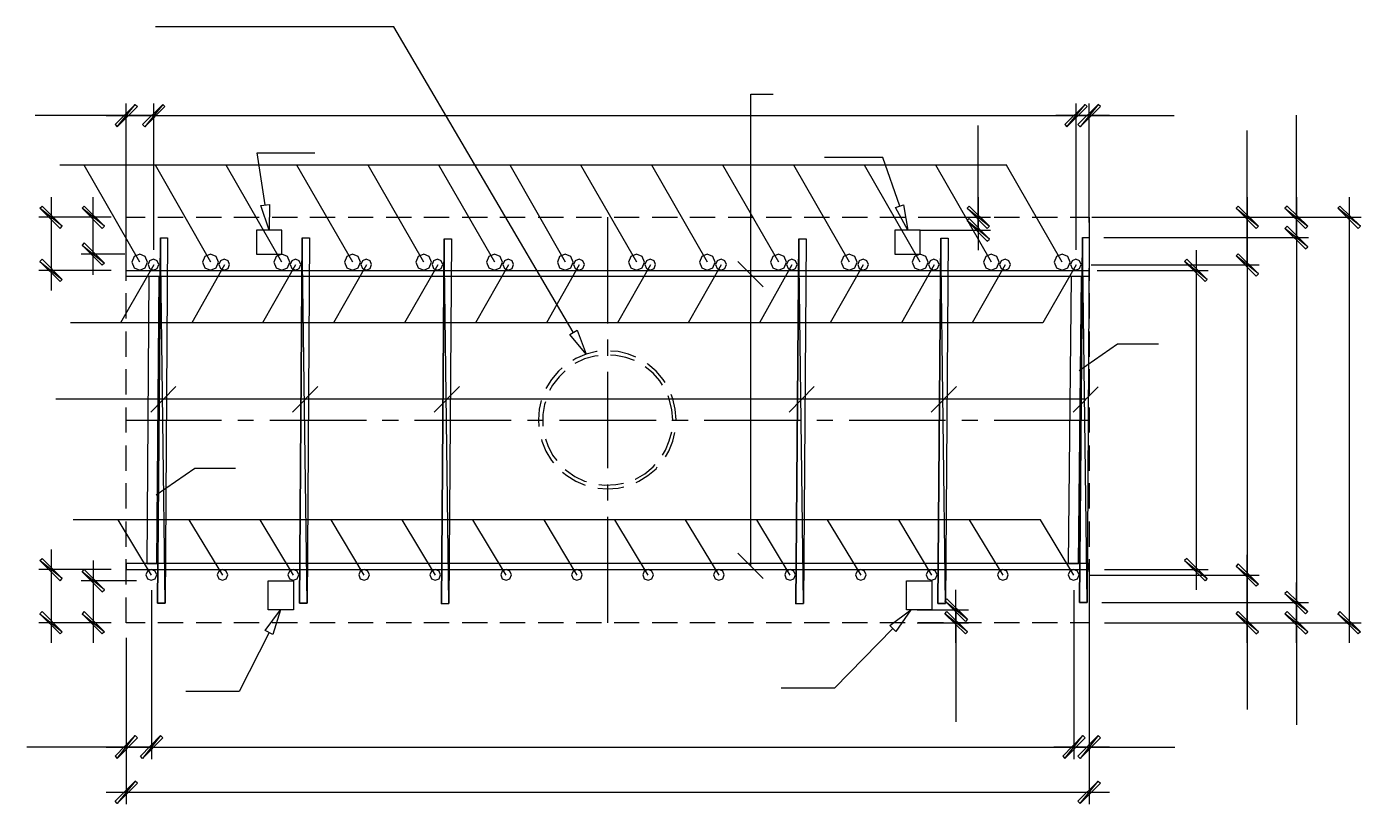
# Model space of a CAD drawing. Extents: x -1 to 315, y 0 to 224.
# Drawn here: x 184.11 to 218.96, y 163.53 to 183.83 of the extents above; entities that cross this region are included whole.
import ezdxf

# ---------------------------------------------------------------- set-up
doc = ezdxf.new("R2010")
doc.units = 0
doc.header["$MEASUREMENT"] = 0
doc.layers.add('UNDERLAY', color=8, linetype='Continuous')

msp = doc.modelspace()

# ---------------------------------------------------------------- linework, layer by layer
at = {"layer": 'UNDERLAY'}
for p, q in [((193.697, 183.826), (187.47, 183.826)), ((198.379, 175.851), (193.697, 183.826)), ((203.016, 169.747), (203.016, 182.068)), ((203.016, 177.374), (203.016, 182.068)), ((203.016, 182.068), (203.599, 182.068)), ((186.943, 181.798), (186.417, 181.272)), ((186.473, 181.216), (186.943, 181.798)), ((186.473, 181.216), (186.943, 181.798)), ((186.999, 181.743), (186.473, 181.216)), ((186.708, 177.856), (186.708, 181.821)), ((186.943, 181.798), (186.999, 181.743)), ((187.134, 181.272), (187.66, 181.798)), ((187.134, 181.272), (187.66, 181.798)), ((187.66, 181.798), (187.19, 181.216)), ((187.66, 181.798), (187.19, 181.216)), ((187.66, 181.798), (187.19, 181.216)), ((187.66, 181.798), (187.19, 181.216)), ((187.19, 181.216), (187.716, 181.743)), ((187.19, 181.216), (187.716, 181.743)), ((187.425, 178.001), (187.425, 181.821)), ((187.425, 178.001), (187.425, 181.821)), ((187.716, 181.743), (187.66, 181.798)), ((187.716, 181.743), (187.66, 181.798)), ((211.742, 181.798), (211.215, 181.272)), ((211.742, 181.798), (211.215, 181.272)), ((211.271, 181.216), (211.742, 181.798)), ((211.271, 181.216), (211.742, 181.798)), ((211.271, 181.216), (211.742, 181.798)), ((211.271, 181.216), (211.742, 181.798)), ((211.798, 181.743), (211.271, 181.216)), ((211.798, 181.743), (211.271, 181.216)), ((211.507, 178.001), (211.507, 181.821)), ((211.507, 178.001), (211.507, 181.821)), ((211.551, 181.272), (212.089, 181.798)), ((212.089, 181.798), (211.618, 181.216)), ((212.089, 181.798), (211.618, 181.216)), ((211.618, 181.216), (212.145, 181.743)), ((211.742, 181.798), (211.798, 181.743)), ((211.742, 181.798), (211.798, 181.743)), ((211.854, 178.718), (211.854, 181.821)), ((212.145, 181.743), (212.089, 181.798)), ((186.708, 181.507), (184.333, 181.507)), ((186.182, 181.507), (186.708, 181.507)), ((186.417, 181.272), (186.473, 181.216)), ((187.425, 181.507), (186.708, 181.507)), ((186.708, 181.507), (187.425, 181.507)), ((186.898, 181.507), (212.033, 181.507)), ((187.19, 181.216), (187.134, 181.272)), ((187.19, 181.216), (187.134, 181.272)), ((187.425, 181.507), (187.952, 181.507)), ((208.953, 178.853), (208.953, 181.249)), ((211.507, 181.507), (210.98, 181.507)), ((211.215, 181.272), (211.271, 181.216)), ((211.215, 181.272), (211.271, 181.216)), ((211.507, 181.507), (211.854, 181.507)), ((211.854, 181.507), (211.507, 181.507)), ((211.618, 181.216), (211.551, 181.272)), ((212.38, 181.507), (211.854, 181.507)), ((211.854, 181.507), (214.072, 181.507)), ((217.263, 178.853), (217.263, 181.518)), ((215.975, 178.853), (215.975, 181.115)), ((190.337, 179.178), (190.125, 180.533)), ((190.125, 180.533), (191.637, 180.533)), ((209.703, 180.208), (184.972, 180.208)), ((187.067, 177.677), (185.611, 180.208)), ((188.915, 177.677), (187.47, 180.208)), ((190.774, 177.677), (189.318, 180.208)), ((192.622, 177.677), (191.166, 180.208)), ((194.481, 177.677), (193.026, 180.208)), ((196.329, 177.677), (194.873, 180.208)), ((198.178, 177.677), (196.733, 180.208)), ((200.037, 177.677), (198.581, 180.208)), ((201.885, 177.677), (200.429, 180.208)), ((203.744, 177.677), (202.288, 180.208)), ((205.593, 177.677), (204.136, 180.208)), ((206.466, 180.409), (204.943, 180.409)), ((207.441, 177.677), (205.984, 180.208)), ((206.903, 179.144), (206.466, 180.409)), ((209.3, 177.677), (207.844, 180.208)), ((211.148, 177.677), (209.692, 180.208)), ((184.457, 179.088), (184.513, 179.144)), ((184.513, 179.144), (185.039, 178.617)), ((184.748, 179.379), (184.748, 176.937)), ((185.554, 179.088), (185.611, 179.144)), ((185.611, 179.144), (186.137, 178.617)), ((185.845, 177.352), (185.845, 179.379)), ((190.225, 179.155), (190.449, 179.189)), ((190.438, 178.516), (190.225, 179.155)), ((190.449, 179.189), (190.438, 178.516)), ((206.791, 179.111), (207.004, 179.178)), ((207.116, 178.516), (206.791, 179.111)), ((207.004, 179.178), (207.116, 178.516)), ((208.718, 179.144), (208.661, 179.088)), ((209.244, 178.617), (208.718, 179.144)), ((208.953, 179.379), (208.953, 178.853)), ((215.74, 179.144), (215.684, 179.088)), ((216.267, 178.617), (215.74, 179.144)), ((215.975, 179.379), (215.975, 178.853)), ((217.017, 179.144), (216.962, 179.088)), ((217.555, 178.617), (217.017, 179.144)), ((217.263, 179.379), (217.263, 178.853)), ((218.339, 179.088), (218.395, 179.144)), ((218.395, 179.144), (218.932, 178.617)), ((218.641, 179.379), (218.641, 167.742)), ((186.316, 178.853), (184.423, 178.853)), ((185.039, 178.617), (184.457, 179.088)), ((184.457, 179.088), (184.983, 178.561)), ((185.039, 178.617), (184.457, 179.088)), ((186.316, 178.853), (185.532, 178.853)), ((186.137, 178.617), (185.554, 179.088)), ((185.554, 179.088), (186.081, 178.561)), ((186.137, 178.617), (185.554, 179.088)), ((186.708, 178.853), (187.201, 178.853)), ((186.708, 178.192), (186.708, 178.853)), ((187.537, 178.853), (188.198, 178.853)), ((188.534, 178.853), (189.195, 178.853)), ((189.52, 178.853), (190.18, 178.853)), ((190.517, 178.853), (191.177, 178.853)), ((191.502, 178.853), (192.163, 178.853)), ((192.499, 178.853), (193.16, 178.853)), ((193.496, 178.853), (194.157, 178.853)), ((194.481, 178.853), (195.142, 178.853)), ((195.478, 178.853), (196.139, 178.853)), ((196.464, 178.853), (197.125, 178.853)), ((197.461, 178.853), (198.122, 178.853)), ((198.458, 178.853), (199.119, 178.853)), ((199.275, 178.853), (199.275, 176.075)), ((199.444, 178.853), (200.104, 178.853)), ((200.44, 178.853), (201.101, 178.853)), ((201.426, 178.853), (202.087, 178.853)), ((202.423, 178.853), (203.084, 178.853)), ((203.419, 178.853), (204.081, 178.853)), ((204.405, 178.853), (205.066, 178.853)), ((205.402, 178.853), (206.063, 178.853)), ((206.388, 178.853), (207.048, 178.853)), ((207.385, 178.853), (208.046, 178.853)), ((207.452, 178.853), (209.278, 178.853)), ((208.382, 178.853), (209.042, 178.853)), ((208.661, 179.088), (209.244, 178.617)), ((208.661, 179.088), (209.244, 178.617)), ((209.188, 178.561), (208.661, 179.088)), ((208.661, 178.763), (208.718, 178.819)), ((209.244, 178.282), (208.661, 178.763)), ((208.661, 178.763), (209.188, 178.225)), ((209.244, 178.282), (208.661, 178.763)), ((208.718, 178.819), (209.244, 178.282)), ((208.953, 178.516), (208.953, 178.853)), ((208.953, 178.853), (208.953, 178.516)), ((209.367, 178.853), (210.028, 178.853)), ((210.364, 178.853), (211.025, 178.853)), ((211.35, 178.853), (211.854, 178.853)), ((211.854, 178.853), (211.854, 178.192)), ((211.921, 178.853), (216.289, 178.853)), ((212.246, 178.853), (218.955, 178.853)), ((212.246, 178.853), (217.577, 178.853)), ((215.684, 179.088), (216.267, 178.617)), ((215.684, 179.088), (216.267, 178.617)), ((216.211, 178.561), (215.684, 179.088)), ((215.975, 177.609), (215.975, 178.853)), ((215.975, 178.853), (215.975, 177.609)), ((216.962, 179.088), (217.555, 178.617)), ((216.962, 179.088), (217.555, 178.617)), ((217.499, 178.561), (216.962, 179.088)), ((217.263, 178.853), (217.263, 168.268)), ((217.263, 178.326), (217.263, 178.853)), ((217.263, 178.853), (217.263, 178.326)), ((218.932, 178.617), (218.339, 179.088)), ((218.339, 179.088), (218.877, 178.561)), ((218.932, 178.617), (218.339, 179.088)), ((184.983, 178.561), (185.039, 178.617)), ((186.081, 178.561), (186.137, 178.617)), ((190.774, 178.516), (190.113, 178.516)), ((190.113, 178.516), (190.113, 177.889)), ((190.774, 177.889), (190.774, 178.516)), ((207.441, 178.516), (206.78, 178.516)), ((206.78, 178.516), (206.78, 177.889)), ((207.441, 178.516), (209.278, 178.516)), ((207.441, 177.889), (207.441, 178.516)), ((208.953, 178.516), (208.953, 177.99)), ((209.244, 178.617), (209.188, 178.561)), ((216.267, 178.617), (216.211, 178.561)), ((216.962, 178.561), (217.017, 178.617)), ((216.962, 178.561), (217.017, 178.617)), ((217.555, 178.08), (216.962, 178.561)), ((216.962, 178.561), (217.499, 178.024)), ((217.555, 178.08), (216.962, 178.561)), ((217.555, 178.08), (216.962, 178.561)), ((216.962, 178.561), (217.499, 178.024)), ((217.555, 178.08), (216.962, 178.561)), ((217.017, 178.617), (217.555, 178.08)), ((217.017, 178.617), (217.555, 178.08)), ((217.555, 178.617), (217.499, 178.561)), ((218.877, 178.561), (218.932, 178.617)), ((185.611, 178.181), (185.554, 178.125)), ((185.554, 178.125), (186.137, 177.654)), ((185.554, 178.125), (186.137, 177.654)), ((186.081, 177.598), (185.554, 178.125)), ((186.137, 177.654), (185.611, 178.181)), ((187.604, 178.315), (187.526, 168.783)), ((187.526, 168.783), (187.604, 178.315)), ((187.604, 178.315), (187.783, 178.315)), ((187.727, 168.783), (187.604, 178.315)), ((187.727, 168.783), (187.604, 178.315)), ((187.604, 178.315), (187.783, 178.315)), ((187.604, 178.315), (187.783, 178.315)), ((187.783, 178.315), (187.727, 168.783)), ((187.783, 178.315), (187.727, 168.783)), ((191.3, 178.315), (191.233, 168.783)), ((191.233, 168.783), (191.3, 178.315)), ((191.3, 178.315), (191.491, 178.315)), ((191.435, 168.783), (191.3, 178.315)), ((191.435, 168.783), (191.3, 178.315)), ((191.3, 178.315), (191.491, 178.315)), ((191.3, 178.315), (191.491, 178.315)), ((191.491, 178.315), (191.435, 168.783)), ((191.491, 178.315), (191.435, 168.783)), ((195.008, 178.293), (194.941, 168.761)), ((194.941, 168.761), (195.008, 178.293)), ((195.008, 178.293), (195.198, 178.293)), ((195.131, 168.772), (195.008, 178.293)), ((195.131, 168.772), (195.008, 178.293)), ((195.008, 178.293), (195.198, 178.293)), ((195.008, 178.293), (195.198, 178.293)), ((195.198, 178.293), (195.131, 168.772)), ((195.198, 178.293), (195.131, 168.772)), ((204.271, 178.293), (204.192, 168.761)), ((204.192, 168.761), (204.271, 178.293)), ((204.271, 178.293), (204.461, 178.293)), ((204.394, 168.772), (204.271, 178.293)), ((204.394, 168.772), (204.271, 178.293)), ((204.271, 178.293), (204.461, 178.293)), ((204.271, 178.293), (204.461, 178.293)), ((204.461, 178.293), (204.394, 168.772)), ((204.461, 178.293), (204.394, 168.772)), ((207.978, 178.304), (207.9, 168.772)), ((207.9, 168.772), (207.978, 178.304)), ((207.978, 178.304), (208.169, 178.304)), ((208.101, 168.772), (207.978, 178.304)), ((208.101, 168.772), (207.978, 178.304)), ((207.978, 178.304), (208.169, 178.304)), ((207.978, 178.304), (208.169, 178.304)), ((208.169, 178.304), (208.101, 168.772)), ((208.169, 178.304), (208.101, 168.772)), ((209.188, 178.225), (209.244, 178.282)), ((211.674, 178.326), (211.596, 168.794)), ((211.596, 168.794), (211.674, 178.326)), ((211.674, 178.326), (211.854, 178.326)), ((211.798, 168.794), (211.674, 178.326)), ((211.798, 168.794), (211.674, 178.326)), ((211.674, 178.326), (211.854, 178.326)), ((211.674, 178.326), (211.854, 178.326)), ((211.854, 178.326), (211.798, 168.794)), ((211.854, 178.326), (211.798, 168.794)), ((212.235, 178.326), (217.577, 178.326)), ((212.235, 178.326), (217.577, 178.326)), ((215.975, 178.136), (215.975, 168.985)), ((217.263, 178.326), (217.263, 177.789)), ((217.499, 178.024), (217.555, 178.08)), ((217.499, 178.024), (217.555, 178.08)), ((184.513, 177.755), (184.457, 177.699)), ((185.039, 177.229), (184.513, 177.755)), ((186.674, 177.889), (185.532, 177.889)), ((186.708, 177.195), (186.708, 177.856)), ((186.914, 177.829), (186.853, 177.682)), ((187.061, 177.889), (186.914, 177.829)), ((187.207, 177.829), (187.061, 177.889)), ((187.268, 177.682), (187.207, 177.829)), ((187.32, 177.714), (187.279, 177.615)), ((187.419, 177.755), (187.32, 177.714)), ((187.518, 177.714), (187.419, 177.755)), ((187.559, 177.615), (187.518, 177.714)), ((188.763, 177.829), (188.702, 177.682)), ((188.909, 177.889), (188.763, 177.829)), ((189.056, 177.829), (188.909, 177.889)), ((189.116, 177.682), (189.056, 177.829)), ((189.168, 177.714), (189.127, 177.615)), ((189.267, 177.755), (189.168, 177.714)), ((189.366, 177.714), (189.267, 177.755)), ((189.407, 177.615), (189.366, 177.714)), ((190.113, 177.889), (190.774, 177.889)), ((190.622, 177.829), (190.561, 177.682)), ((190.768, 177.889), (190.622, 177.829)), ((190.915, 177.829), (190.768, 177.889)), ((190.976, 177.682), (190.915, 177.829)), ((191.028, 177.714), (190.987, 177.615)), ((191.127, 177.755), (191.028, 177.714)), ((191.226, 177.714), (191.127, 177.755)), ((191.267, 177.615), (191.226, 177.714)), ((192.47, 177.829), (192.409, 177.682)), ((192.616, 177.889), (192.47, 177.829)), ((192.763, 177.829), (192.616, 177.889)), ((192.823, 177.682), (192.763, 177.829)), ((192.876, 177.714), (192.835, 177.615)), ((192.975, 177.755), (192.876, 177.714)), ((193.074, 177.714), (192.975, 177.755)), ((193.115, 177.615), (193.074, 177.714)), ((194.329, 177.829), (194.269, 177.682)), ((194.476, 177.889), (194.329, 177.829)), ((194.622, 177.829), (194.476, 177.889)), ((194.683, 177.682), (194.622, 177.829)), ((194.735, 177.714), (194.694, 177.615)), ((194.834, 177.755), (194.735, 177.714)), ((194.933, 177.714), (194.834, 177.755)), ((194.974, 177.615), (194.933, 177.714)), ((196.177, 177.829), (196.117, 177.682)), ((196.324, 177.889), (196.177, 177.829)), ((196.47, 177.829), (196.324, 177.889)), ((196.531, 177.682), (196.47, 177.829)), ((196.583, 177.714), (196.542, 177.615)), ((196.682, 177.755), (196.583, 177.714)), ((196.781, 177.714), (196.682, 177.755)), ((196.822, 177.615), (196.781, 177.714)), ((198.025, 177.829), (197.965, 177.682)), ((198.172, 177.889), (198.025, 177.829)), ((198.318, 177.829), (198.172, 177.889)), ((198.379, 177.682), (198.318, 177.829)), ((198.431, 177.714), (198.39, 177.615)), ((198.53, 177.755), (198.431, 177.714)), ((198.629, 177.714), (198.53, 177.755)), ((198.67, 177.615), (198.629, 177.714)), ((199.885, 177.829), (199.824, 177.682)), ((200.031, 177.889), (199.885, 177.829)), ((200.178, 177.829), (200.031, 177.889)), ((200.239, 177.682), (200.178, 177.829)), ((200.291, 177.714), (200.25, 177.615)), ((200.39, 177.755), (200.291, 177.714)), ((200.489, 177.714), (200.39, 177.755)), ((200.529, 177.615), (200.489, 177.714)), ((201.733, 177.829), (201.672, 177.682)), ((201.88, 177.889), (201.733, 177.829)), ((202.026, 177.829), (201.88, 177.889)), ((202.087, 177.682), (202.026, 177.829)), ((202.139, 177.714), (202.098, 177.615)), ((202.238, 177.755), (202.139, 177.714)), ((202.337, 177.714), (202.238, 177.755)), ((202.378, 177.615), (202.337, 177.714)), ((203.592, 177.829), (203.531, 177.682)), ((203.739, 177.889), (203.592, 177.829)), ((203.885, 177.829), (203.739, 177.889)), ((203.946, 177.682), (203.885, 177.829)), ((203.987, 177.714), (203.946, 177.615)), ((204.086, 177.755), (203.987, 177.714)), ((204.185, 177.714), (204.086, 177.755)), ((204.226, 177.615), (204.185, 177.714)), ((205.44, 177.829), (205.379, 177.682)), ((205.587, 177.889), (205.44, 177.829)), ((205.733, 177.829), (205.587, 177.889)), ((205.794, 177.682), (205.733, 177.829)), ((205.846, 177.714), (205.806, 177.615)), ((205.945, 177.755), (205.846, 177.714)), ((206.044, 177.714), (205.945, 177.755)), ((206.085, 177.615), (206.044, 177.714)), ((206.78, 177.889), (207.441, 177.889)), ((207.289, 177.829), (207.228, 177.682)), ((207.435, 177.889), (207.289, 177.829)), ((207.582, 177.829), (207.435, 177.889)), ((207.643, 177.682), (207.582, 177.829)), ((207.695, 177.714), (207.653, 177.615)), ((207.794, 177.755), (207.695, 177.714)), ((207.893, 177.714), (207.794, 177.755)), ((207.934, 177.615), (207.893, 177.714)), ((209.148, 177.829), (209.087, 177.682)), ((209.294, 177.889), (209.148, 177.829)), ((209.441, 177.829), (209.294, 177.889)), ((209.501, 177.682), (209.441, 177.829)), ((209.554, 177.714), (209.513, 177.615)), ((209.653, 177.755), (209.554, 177.714)), ((209.752, 177.714), (209.653, 177.755)), ((209.793, 177.615), (209.752, 177.714)), ((210.996, 177.829), (210.935, 177.682)), ((211.142, 177.889), (210.996, 177.829)), ((211.289, 177.829), (211.142, 177.889)), ((211.35, 177.682), (211.289, 177.829)), ((211.402, 177.714), (211.361, 177.615)), ((211.501, 177.755), (211.402, 177.714)), ((211.6, 177.714), (211.501, 177.755)), ((211.641, 177.615), (211.6, 177.714)), ((211.854, 177.856), (211.854, 177.195)), ((214.34, 177.699), (214.396, 177.755)), ((214.396, 177.755), (214.934, 177.229)), ((214.643, 177.99), (214.643, 169.13)), ((215.684, 177.844), (215.74, 177.901)), ((215.684, 177.844), (215.74, 177.901)), ((216.267, 177.374), (215.684, 177.844)), ((215.684, 177.844), (216.211, 177.318)), ((216.267, 177.374), (215.684, 177.844)), ((216.267, 177.374), (215.684, 177.844)), ((215.684, 177.844), (216.211, 177.318)), ((216.267, 177.374), (215.684, 177.844)), ((215.74, 177.901), (216.267, 177.374)), ((215.74, 177.901), (216.267, 177.374)), ((186.316, 177.464), (184.423, 177.464)), ((184.457, 177.699), (185.039, 177.229)), ((184.457, 177.699), (185.039, 177.229)), ((184.983, 177.173), (184.457, 177.699)), ((186.137, 177.654), (186.081, 177.598)), ((187.425, 177.609), (186.563, 176.097)), ((186.708, 177.307), (186.708, 177.464)), ((186.708, 177.464), (211.854, 177.464)), ((186.853, 177.682), (186.914, 177.536)), ((186.914, 177.536), (187.061, 177.475)), ((187.061, 177.475), (187.207, 177.536)), ((187.207, 177.536), (187.268, 177.682)), ((187.279, 177.615), (187.32, 177.516)), ((187.32, 177.516), (187.419, 177.475)), ((187.419, 177.475), (187.518, 177.516)), ((187.518, 177.516), (187.559, 177.615)), ((189.273, 177.609), (188.422, 176.097)), ((188.702, 177.682), (188.763, 177.536)), ((188.763, 177.536), (188.909, 177.475)), ((188.909, 177.475), (189.056, 177.536)), ((189.056, 177.536), (189.116, 177.682)), ((189.127, 177.615), (189.168, 177.516)), ((189.168, 177.516), (189.267, 177.475)), ((189.267, 177.475), (189.366, 177.516)), ((189.366, 177.516), (189.407, 177.615)), ((191.132, 177.609), (190.27, 176.097)), ((190.561, 177.682), (190.622, 177.536)), ((190.622, 177.536), (190.768, 177.475)), ((190.768, 177.475), (190.915, 177.536)), ((190.915, 177.536), (190.976, 177.682)), ((190.987, 177.615), (191.028, 177.516)), ((191.028, 177.516), (191.127, 177.475)), ((191.127, 177.475), (191.226, 177.516)), ((191.226, 177.516), (191.267, 177.615)), ((192.98, 177.609), (192.118, 176.097)), ((192.409, 177.682), (192.47, 177.536)), ((192.47, 177.536), (192.616, 177.475)), ((192.616, 177.475), (192.763, 177.536)), ((192.763, 177.536), (192.823, 177.682)), ((192.835, 177.615), (192.876, 177.516)), ((192.876, 177.516), (192.975, 177.475)), ((192.975, 177.475), (193.074, 177.516)), ((193.074, 177.516), (193.115, 177.615)), ((194.84, 177.609), (193.977, 176.097)), ((194.269, 177.682), (194.329, 177.536)), ((194.329, 177.536), (194.476, 177.475)), ((194.476, 177.475), (194.622, 177.536)), ((194.622, 177.536), (194.683, 177.682)), ((194.694, 177.615), (194.735, 177.516)), ((194.735, 177.516), (194.834, 177.475)), ((194.834, 177.475), (194.933, 177.516)), ((194.933, 177.516), (194.974, 177.615)), ((196.688, 177.609), (195.826, 176.097)), ((196.117, 177.682), (196.177, 177.536)), ((196.177, 177.536), (196.324, 177.475)), ((196.324, 177.475), (196.47, 177.536)), ((196.47, 177.536), (196.531, 177.682)), ((196.542, 177.615), (196.583, 177.516)), ((196.583, 177.516), (196.682, 177.475)), ((196.682, 177.475), (196.781, 177.516)), ((196.781, 177.516), (196.822, 177.615)), ((198.536, 177.609), (197.685, 176.097)), ((197.965, 177.682), (198.025, 177.536)), ((198.025, 177.536), (198.172, 177.475)), ((198.172, 177.475), (198.318, 177.536)), ((198.318, 177.536), (198.379, 177.682)), ((198.39, 177.615), (198.431, 177.516)), ((198.431, 177.516), (198.53, 177.475)), ((198.53, 177.475), (198.629, 177.516)), ((198.629, 177.516), (198.67, 177.615)), ((200.395, 177.609), (199.533, 176.097)), ((199.824, 177.682), (199.885, 177.536)), ((199.885, 177.536), (200.031, 177.475)), ((200.031, 177.475), (200.178, 177.536)), ((200.178, 177.536), (200.239, 177.682)), ((200.25, 177.615), (200.291, 177.516)), ((200.291, 177.516), (200.39, 177.475)), ((200.39, 177.475), (200.489, 177.516)), ((200.489, 177.516), (200.529, 177.615)), ((202.244, 177.609), (201.381, 176.097)), ((201.672, 177.682), (201.733, 177.536)), ((201.733, 177.536), (201.88, 177.475)), ((201.88, 177.475), (202.026, 177.536)), ((202.026, 177.536), (202.087, 177.682)), ((202.098, 177.615), (202.139, 177.516)), ((202.139, 177.516), (202.238, 177.475)), ((202.238, 177.475), (202.337, 177.516)), ((202.337, 177.516), (202.378, 177.615)), ((202.68, 177.699), (203.341, 177.038)), ((204.091, 177.609), (203.241, 176.097)), ((203.531, 177.682), (203.592, 177.536)), ((203.592, 177.536), (203.739, 177.475)), ((203.739, 177.475), (203.885, 177.536)), ((203.885, 177.536), (203.946, 177.682)), ((203.946, 177.615), (203.987, 177.516)), ((203.987, 177.516), (204.086, 177.475)), ((204.086, 177.475), (204.185, 177.516)), ((204.185, 177.516), (204.226, 177.615)), ((205.951, 177.609), (205.088, 176.097)), ((205.379, 177.682), (205.44, 177.536)), ((205.44, 177.536), (205.587, 177.475)), ((205.587, 177.475), (205.733, 177.536)), ((205.733, 177.536), (205.794, 177.682)), ((205.806, 177.615), (205.846, 177.516)), ((205.846, 177.516), (205.945, 177.475)), ((205.945, 177.475), (206.044, 177.516)), ((206.044, 177.516), (206.085, 177.615)), ((207.799, 177.609), (206.948, 176.097)), ((207.228, 177.682), (207.289, 177.536)), ((207.289, 177.536), (207.435, 177.475)), ((207.435, 177.475), (207.582, 177.536)), ((207.582, 177.536), (207.643, 177.682)), ((207.653, 177.615), (207.695, 177.516)), ((207.695, 177.516), (207.794, 177.475)), ((207.794, 177.475), (207.893, 177.516)), ((207.893, 177.516), (207.934, 177.615)), ((209.658, 177.609), (208.796, 176.097)), ((209.087, 177.682), (209.148, 177.536)), ((209.148, 177.536), (209.294, 177.475)), ((209.294, 177.475), (209.441, 177.536)), ((209.441, 177.536), (209.501, 177.682)), ((209.513, 177.615), (209.554, 177.516)), ((209.554, 177.516), (209.653, 177.475)), ((209.653, 177.475), (209.752, 177.516)), ((209.752, 177.516), (209.793, 177.615)), ((211.507, 177.609), (210.644, 176.097)), ((210.935, 177.682), (210.996, 177.536)), ((210.996, 177.536), (211.142, 177.475)), ((211.142, 177.475), (211.289, 177.536)), ((211.289, 177.536), (211.35, 177.682)), ((211.361, 177.615), (211.402, 177.516)), ((211.402, 177.516), (211.501, 177.475)), ((211.501, 177.475), (211.6, 177.516)), ((211.6, 177.516), (211.641, 177.615)), ((211.854, 177.464), (211.854, 177.307)), ((211.898, 177.609), (216.289, 177.609)), ((211.898, 177.609), (216.289, 177.609)), ((212.055, 177.464), (214.956, 177.464)), ((214.934, 177.229), (214.34, 177.699)), ((214.34, 177.699), (214.878, 177.173)), ((214.934, 177.229), (214.34, 177.699)), ((215.975, 177.609), (215.975, 177.083)), ((216.211, 177.318), (216.267, 177.374)), ((216.211, 177.318), (216.267, 177.374)), ((185.039, 177.229), (184.983, 177.173)), ((211.854, 177.307), (186.708, 177.307)), ((187.302, 177.307), (187.246, 169.814)), ((187.571, 177.307), (187.302, 177.307)), ((187.504, 169.814), (187.571, 177.307)), ((211.383, 177.307), (211.305, 169.814)), ((211.652, 177.307), (211.383, 177.307)), ((211.574, 169.814), (211.652, 177.307)), ((214.878, 177.173), (214.934, 177.229)), ((186.708, 176.209), (186.708, 176.87)), ((211.854, 176.87), (211.854, 176.209)), ((210.644, 176.097), (185.252, 176.097)), ((186.708, 175.212), (186.708, 175.873)), ((198.29, 175.795), (198.48, 175.907)), ((198.715, 175.279), (198.29, 175.795)), ((198.48, 175.907), (198.715, 175.279)), ((199.275, 175.66), (199.275, 175.235)), ((211.854, 175.873), (211.854, 175.212)), ((198.715, 175.279), (198.446, 175.168)), ((198.984, 175.347), (198.715, 175.279)), ((199.007, 175.347), (198.984, 175.347)), ((199.555, 175.347), (199.354, 175.358)), ((199.824, 175.279), (199.555, 175.347)), ((200.014, 175.201), (199.824, 175.279)), ((211.585, 174.854), (212.593, 175.549)), ((212.593, 175.549), (213.657, 175.549)), ((198.446, 175.168), (198.368, 175.111)), ((198.671, 175.156), (198.424, 175.033)), ((198.939, 175.224), (198.671, 175.156)), ((199.029, 175.235), (198.939, 175.224)), ((199.488, 175.246), (199.354, 175.257)), ((199.757, 175.19), (199.488, 175.246)), ((199.981, 175.111), (199.757, 175.19)), ((200.462, 174.787), (200.261, 174.944)), ((200.328, 175.022), (200.317, 175.033)), ((200.541, 174.831), (200.328, 175.022)), ((186.708, 174.227), (186.708, 174.887)), ((197.808, 174.619), (197.662, 174.384)), ((197.999, 174.831), (197.808, 174.619)), ((198.01, 174.686), (197.842, 174.473)), ((198.088, 174.921), (197.999, 174.831)), ((198.166, 174.843), (198.01, 174.686)), ((199.275, 174.82), (199.275, 172.3)), ((200.642, 174.585), (200.462, 174.787)), ((200.731, 174.619), (200.541, 174.831)), ((200.709, 174.473), (200.642, 174.585)), ((200.776, 174.54), (200.731, 174.619)), ((211.854, 174.887), (211.854, 174.227)), ((187.347, 173.767), (188.007, 174.439)), ((191.054, 173.767), (191.715, 174.439)), ((194.75, 173.767), (195.411, 174.439)), ((197.842, 174.473), (197.763, 174.328)), ((200.978, 174.115), (200.933, 174.227)), ((204.013, 173.767), (204.674, 174.439)), ((207.721, 173.767), (208.382, 174.439)), ((211.428, 173.767), (212.089, 174.429)), ((208.057, 174.104), (184.871, 174.104)), ((211.753, 174.104), (185.778, 174.104)), ((187.671, 174.104), (185.778, 174.104)), ((191.379, 174.104), (185.778, 174.104)), ((195.086, 174.104), (185.778, 174.104)), ((204.349, 174.104), (185.778, 174.104)), ((186.708, 173.23), (186.708, 173.891)), ((197.539, 174.07), (197.494, 173.846)), ((197.629, 173.969), (197.584, 173.7)), ((197.651, 174.036), (197.629, 173.969)), ((200.888, 174.104), (200.854, 174.193)), ((200.956, 173.835), (200.888, 174.104)), ((201.045, 173.846), (200.978, 174.115)), ((211.854, 173.891), (211.854, 173.23)), ((186.708, 173.555), (189.195, 173.555)), ((189.62, 173.555), (190.035, 173.555)), ((190.46, 173.555), (192.98, 173.555)), ((193.395, 173.555), (193.821, 173.555)), ((194.235, 173.555), (196.755, 173.555)), ((197.181, 173.555), (197.595, 173.555)), ((197.494, 173.846), (197.472, 173.566)), ((197.472, 173.566), (197.483, 173.387)), ((197.584, 173.7), (197.584, 173.398)), ((198.021, 173.555), (200.541, 173.555)), ((200.978, 173.555), (200.956, 173.835)), ((200.956, 173.555), (201.381, 173.555)), ((201.067, 173.566), (201.045, 173.846)), ((201.796, 173.555), (204.316, 173.555)), ((204.741, 173.555), (205.156, 173.555)), ((205.581, 173.555), (208.101, 173.555)), ((208.527, 173.555), (208.941, 173.555)), ((209.367, 173.555), (211.854, 173.555)), ((200.888, 173.017), (200.956, 173.252)), ((200.978, 173.006), (201.034, 173.23)), ((186.708, 172.233), (186.708, 172.894)), ((197.551, 173.051), (197.562, 173.006)), ((197.562, 173.006), (197.662, 172.749)), ((197.651, 173.073), (197.719, 172.894)), ((197.719, 172.894), (197.842, 172.647)), ((200.787, 172.771), (200.888, 173.017)), ((200.877, 172.749), (200.978, 173.006)), ((211.854, 172.894), (211.854, 172.233)), ((197.662, 172.749), (197.808, 172.502)), ((197.808, 172.502), (197.864, 172.446)), ((197.842, 172.647), (197.954, 172.502)), ((200.709, 172.647), (200.787, 172.771)), ((200.787, 172.603), (200.877, 172.749)), ((187.492, 171.606), (188.5, 172.3)), ((188.5, 172.3), (189.564, 172.3)), ((198.099, 172.199), (198.211, 172.11)), ((198.166, 172.267), (198.2, 172.244)), ((198.2, 172.244), (198.424, 172.087)), ((200.003, 172.02), (200.25, 172.154)), ((200.25, 172.154), (200.462, 172.334)), ((200.328, 172.11), (200.541, 172.289)), ((200.462, 172.334), (200.519, 172.401)), ((200.541, 172.289), (200.575, 172.334)), ((186.708, 171.248), (186.708, 171.908)), ((198.211, 172.11), (198.446, 171.964)), ((198.424, 172.087), (198.671, 171.964)), ((198.446, 171.964), (198.693, 171.863)), ((198.671, 171.964), (198.726, 171.953)), ((199.051, 171.874), (199.208, 171.863)), ((199.208, 171.863), (199.488, 171.874)), ((199.275, 171.874), (199.275, 171.46)), ((199.488, 171.874), (199.69, 171.908)), ((199.555, 171.785), (199.701, 171.819)), ((199.992, 172.02), (200.003, 172.02)), ((200.026, 171.931), (200.093, 171.964)), ((200.093, 171.964), (200.328, 172.11)), ((211.854, 171.908), (211.854, 171.248)), ((199.018, 171.785), (199.275, 171.763)), ((199.275, 171.763), (199.555, 171.785)), ((210.577, 170.956), (185.319, 170.956)), ((187.369, 169.511), (186.495, 170.956)), ((186.708, 170.251), (186.708, 170.911)), ((189.228, 169.511), (188.355, 170.956)), ((191.076, 169.511), (190.203, 170.956)), ((192.925, 169.511), (192.062, 170.956)), ((194.784, 169.511), (193.91, 170.956)), ((196.632, 169.511), (195.759, 170.956)), ((198.48, 169.511), (197.618, 170.956)), ((199.275, 171.034), (199.275, 168.268)), ((200.339, 169.511), (199.466, 170.956)), ((202.188, 169.511), (201.314, 170.956)), ((204.047, 169.511), (203.173, 170.956)), ((205.895, 169.511), (205.021, 170.956)), ((207.743, 169.511), (206.881, 170.956)), ((209.603, 169.511), (208.729, 170.956)), ((211.45, 169.511), (210.577, 170.956)), ((211.854, 170.911), (211.854, 170.251)), ((184.748, 170.184), (184.748, 167.742)), ((202.68, 170.083), (203.341, 169.422)), ((184.457, 169.892), (184.513, 169.948)), ((185.039, 169.422), (184.457, 169.892)), ((184.457, 169.892), (184.983, 169.366)), ((185.039, 169.422), (184.457, 169.892)), ((184.513, 169.948), (185.039, 169.422)), ((185.845, 169.892), (185.845, 167.742)), ((186.708, 169.265), (186.708, 169.926)), ((186.708, 169.814), (186.708, 169.657)), ((211.854, 169.814), (186.708, 169.814)), ((187.246, 169.814), (187.504, 169.814)), ((211.305, 169.814), (211.574, 169.814)), ((211.854, 169.926), (211.854, 169.265)), ((211.854, 169.657), (211.854, 169.814)), ((214.396, 169.948), (214.34, 169.892)), ((214.34, 169.892), (214.934, 169.422)), ((214.34, 169.892), (214.934, 169.422)), ((214.878, 169.366), (214.34, 169.892)), ((214.934, 169.422), (214.396, 169.948)), ((215.74, 169.803), (215.684, 169.747)), ((215.74, 169.803), (215.684, 169.747)), ((215.684, 169.747), (216.267, 169.276)), ((215.684, 169.747), (216.267, 169.276)), ((216.211, 169.22), (215.684, 169.747)), ((215.684, 169.747), (216.267, 169.276)), ((215.684, 169.747), (216.267, 169.276)), ((216.211, 169.22), (215.684, 169.747)), ((216.267, 169.276), (215.74, 169.803)), ((216.267, 169.276), (215.74, 169.803)), ((215.975, 169.511), (215.975, 170.037)), ((186.316, 169.657), (184.423, 169.657)), ((184.983, 169.366), (185.039, 169.422)), ((186.977, 169.366), (185.532, 169.366)), ((185.554, 169.601), (185.611, 169.657)), ((186.137, 169.13), (185.554, 169.601)), ((185.554, 169.601), (186.081, 169.074)), ((186.137, 169.13), (185.554, 169.601)), ((185.611, 169.657), (186.137, 169.13)), ((186.708, 169.657), (211.854, 169.657)), ((187.264, 169.616), (187.223, 169.517)), ((187.223, 169.517), (187.264, 169.418)), ((187.363, 169.657), (187.264, 169.616)), ((187.264, 169.418), (187.363, 169.377)), ((187.462, 169.616), (187.363, 169.657)), ((187.363, 169.377), (187.462, 169.418)), ((187.504, 169.517), (187.462, 169.616)), ((187.462, 169.418), (187.504, 169.517)), ((189.124, 169.616), (189.083, 169.517)), ((189.083, 169.517), (189.124, 169.418)), ((189.223, 169.657), (189.124, 169.616)), ((189.124, 169.418), (189.223, 169.377)), ((189.322, 169.616), (189.223, 169.657)), ((189.223, 169.377), (189.322, 169.418)), ((189.363, 169.517), (189.322, 169.616)), ((189.322, 169.418), (189.363, 169.517)), ((190.416, 168.604), (190.416, 169.366)), ((190.416, 169.366), (191.076, 169.366)), ((190.972, 169.616), (190.931, 169.517)), ((190.931, 169.517), (190.972, 169.418)), ((191.071, 169.657), (190.972, 169.616)), ((190.972, 169.418), (191.071, 169.377)), ((191.17, 169.616), (191.071, 169.657)), ((191.071, 169.377), (191.17, 169.418)), ((191.076, 169.366), (191.076, 168.604)), ((191.211, 169.517), (191.17, 169.616)), ((191.17, 169.418), (191.211, 169.517)), ((192.82, 169.616), (192.779, 169.517)), ((192.779, 169.517), (192.82, 169.418)), ((192.919, 169.657), (192.82, 169.616)), ((192.82, 169.418), (192.919, 169.377)), ((193.018, 169.616), (192.919, 169.657)), ((192.919, 169.377), (193.018, 169.418)), ((193.059, 169.517), (193.018, 169.616)), ((193.018, 169.418), (193.059, 169.517)), ((194.679, 169.616), (194.638, 169.517)), ((194.638, 169.517), (194.679, 169.418)), ((194.778, 169.657), (194.679, 169.616)), ((194.679, 169.418), (194.778, 169.377)), ((194.877, 169.616), (194.778, 169.657)), ((194.778, 169.377), (194.877, 169.418)), ((194.918, 169.517), (194.877, 169.616)), ((194.877, 169.418), (194.918, 169.517)), ((196.527, 169.616), (196.486, 169.517)), ((196.486, 169.517), (196.527, 169.418)), ((196.626, 169.657), (196.527, 169.616)), ((196.527, 169.418), (196.626, 169.377)), ((196.725, 169.616), (196.626, 169.657)), ((196.626, 169.377), (196.725, 169.418)), ((196.766, 169.517), (196.725, 169.616)), ((196.725, 169.418), (196.766, 169.517)), ((198.376, 169.616), (198.334, 169.517)), ((198.334, 169.517), (198.376, 169.418)), ((198.475, 169.657), (198.376, 169.616)), ((198.376, 169.418), (198.475, 169.377)), ((198.574, 169.616), (198.475, 169.657)), ((198.475, 169.377), (198.574, 169.418)), ((198.615, 169.517), (198.574, 169.616)), ((198.574, 169.418), (198.615, 169.517)), ((200.235, 169.616), (200.194, 169.517)), ((200.194, 169.517), (200.235, 169.418)), ((200.334, 169.657), (200.235, 169.616)), ((200.235, 169.418), (200.334, 169.377)), ((200.433, 169.616), (200.334, 169.657)), ((200.334, 169.377), (200.433, 169.418)), ((200.474, 169.517), (200.433, 169.616)), ((200.433, 169.418), (200.474, 169.517)), ((202.083, 169.616), (202.042, 169.517)), ((202.042, 169.517), (202.083, 169.418)), ((202.182, 169.657), (202.083, 169.616)), ((202.083, 169.418), (202.182, 169.377)), ((202.281, 169.616), (202.182, 169.657)), ((202.182, 169.377), (202.281, 169.418)), ((202.322, 169.517), (202.281, 169.616)), ((202.281, 169.418), (202.322, 169.517)), ((203.942, 169.616), (203.901, 169.517)), ((203.901, 169.517), (203.942, 169.418)), ((204.041, 169.657), (203.942, 169.616)), ((203.942, 169.418), (204.041, 169.377)), ((204.14, 169.616), (204.041, 169.657)), ((204.041, 169.377), (204.14, 169.418)), ((204.181, 169.517), (204.14, 169.616)), ((204.14, 169.418), (204.181, 169.517)), ((205.79, 169.616), (205.749, 169.517)), ((205.749, 169.517), (205.79, 169.418)), ((205.889, 169.657), (205.79, 169.616)), ((205.79, 169.418), (205.889, 169.377)), ((205.988, 169.616), (205.889, 169.657)), ((205.889, 169.377), (205.988, 169.418)), ((206.029, 169.517), (205.988, 169.616)), ((205.988, 169.418), (206.029, 169.517)), ((207.082, 168.604), (207.082, 169.366)), ((207.082, 169.366), (207.743, 169.366)), ((207.638, 169.616), (207.597, 169.517)), ((207.597, 169.517), (207.638, 169.418)), ((207.737, 169.657), (207.638, 169.616)), ((207.638, 169.418), (207.737, 169.377)), ((207.836, 169.616), (207.737, 169.657)), ((207.737, 169.377), (207.836, 169.418)), ((207.743, 169.366), (207.743, 168.604)), ((207.877, 169.517), (207.836, 169.616)), ((207.836, 169.418), (207.877, 169.517)), ((209.498, 169.616), (209.457, 169.517)), ((209.457, 169.517), (209.498, 169.418)), ((209.597, 169.657), (209.498, 169.616)), ((209.498, 169.418), (209.597, 169.377)), ((209.696, 169.616), (209.597, 169.657)), ((209.597, 169.377), (209.696, 169.418)), ((209.737, 169.517), (209.696, 169.616)), ((209.696, 169.418), (209.737, 169.517)), ((211.346, 169.616), (211.305, 169.517)), ((211.305, 169.517), (211.346, 169.418)), ((211.445, 169.657), (211.346, 169.616)), ((211.346, 169.418), (211.445, 169.377)), ((211.544, 169.616), (211.445, 169.657)), ((211.445, 169.377), (211.544, 169.418)), ((211.585, 169.517), (211.544, 169.616)), ((211.544, 169.418), (211.585, 169.517)), ((211.854, 169.511), (216.289, 169.511)), ((211.854, 169.511), (216.289, 169.511)), ((212.246, 169.657), (214.956, 169.657)), ((214.934, 169.422), (214.878, 169.366)), ((215.975, 169.511), (215.975, 168.268)), ((215.975, 168.268), (215.975, 169.511)), ((186.081, 169.074), (186.137, 169.13)), ((187.369, 169.119), (187.369, 164.706)), ((187.369, 169.119), (187.369, 164.706)), ((208.37, 168.604), (208.37, 169.13)), ((211.45, 169.119), (211.45, 164.706)), ((211.45, 169.119), (211.45, 164.706)), ((211.854, 169.265), (211.854, 164.706)), ((216.267, 169.276), (216.211, 169.22)), ((216.267, 169.276), (216.211, 169.22)), ((217.017, 169.086), (216.962, 169.03)), ((217.017, 169.086), (216.962, 169.03)), ((216.962, 169.03), (217.555, 168.559)), ((216.962, 169.03), (217.555, 168.559)), ((217.499, 168.503), (216.962, 169.03)), ((216.962, 169.03), (217.555, 168.559)), ((216.962, 169.03), (217.555, 168.559)), ((217.499, 168.503), (216.962, 169.03)), ((217.555, 168.559), (217.017, 169.086)), ((217.555, 168.559), (217.017, 169.086)), ((217.263, 168.794), (217.263, 169.321)), ((186.708, 168.268), (186.708, 168.929)), ((187.526, 168.783), (187.727, 168.783)), ((187.727, 168.783), (187.526, 168.783)), ((191.233, 168.783), (191.435, 168.783)), ((191.435, 168.783), (191.233, 168.783)), ((194.941, 168.761), (195.131, 168.772)), ((195.131, 168.772), (194.941, 168.761)), ((204.192, 168.761), (204.394, 168.772)), ((204.394, 168.772), (204.192, 168.761)), ((207.9, 168.772), (208.101, 168.772)), ((208.101, 168.772), (207.9, 168.772)), ((208.135, 168.895), (208.079, 168.839)), ((208.079, 168.839), (208.673, 168.358)), ((208.079, 168.839), (208.673, 168.358)), ((208.617, 168.302), (208.079, 168.839)), ((208.673, 168.358), (208.135, 168.895)), ((211.596, 168.794), (211.798, 168.794)), ((211.798, 168.794), (211.596, 168.794)), ((211.854, 168.929), (211.854, 168.268)), ((212.179, 168.794), (217.577, 168.794)), ((212.179, 168.794), (217.577, 168.794)), ((217.263, 168.794), (217.263, 168.268)), ((217.263, 168.268), (217.263, 168.794)), ((184.513, 168.559), (184.457, 168.503)), ((184.457, 168.503), (185.039, 168.033)), ((184.457, 168.503), (185.039, 168.033)), ((184.983, 167.977), (184.457, 168.503)), ((185.039, 168.033), (184.513, 168.559)), ((185.611, 168.559), (185.554, 168.503)), ((185.554, 168.503), (186.137, 168.033)), ((185.554, 168.503), (186.137, 168.033)), ((186.081, 167.977), (185.554, 168.503)), ((186.137, 168.033), (185.611, 168.559)), ((190.337, 168.067), (190.74, 168.604)), ((191.076, 168.604), (190.416, 168.604)), ((190.74, 168.604), (190.539, 167.966)), ((206.646, 168.201), (207.194, 168.604)), ((207.194, 168.604), (206.802, 168.044)), ((207.743, 168.604), (207.082, 168.604)), ((207.362, 168.604), (208.695, 168.604)), ((208.079, 168.503), (208.135, 168.559)), ((208.673, 168.033), (208.079, 168.503)), ((208.079, 168.503), (208.617, 167.977)), ((208.673, 168.033), (208.079, 168.503)), ((208.135, 168.559), (208.673, 168.033)), ((208.37, 168.604), (208.37, 168.268)), ((208.37, 168.268), (208.37, 168.604)), ((208.673, 168.358), (208.617, 168.302)), ((215.684, 168.503), (215.74, 168.559)), ((216.267, 168.033), (215.684, 168.503)), ((215.684, 168.503), (216.211, 167.977)), ((216.267, 168.033), (215.684, 168.503)), ((215.74, 168.559), (216.267, 168.033)), ((216.962, 168.503), (217.017, 168.559)), ((217.555, 168.033), (216.962, 168.503)), ((216.962, 168.503), (217.499, 167.977)), ((217.555, 168.033), (216.962, 168.503)), ((217.017, 168.559), (217.555, 168.033)), ((217.555, 168.559), (217.499, 168.503)), ((217.555, 168.559), (217.499, 168.503)), ((218.395, 168.559), (218.339, 168.503)), ((218.339, 168.503), (218.932, 168.033)), ((218.339, 168.503), (218.932, 168.033)), ((218.877, 167.977), (218.339, 168.503)), ((218.932, 168.033), (218.395, 168.559)), ((186.316, 168.268), (184.423, 168.268)), ((185.039, 168.033), (184.983, 167.977)), ((186.316, 168.268), (185.532, 168.268)), ((186.137, 168.033), (186.081, 167.977)), ((187.201, 168.268), (186.708, 168.268)), ((188.198, 168.268), (187.537, 168.268)), ((189.195, 168.268), (188.534, 168.268)), ((190.18, 168.268), (189.52, 168.268)), ((190.438, 168.01), (189.654, 166.476)), ((190.539, 167.966), (190.337, 168.067)), ((191.177, 168.268), (190.517, 168.268)), ((192.163, 168.268), (191.502, 168.268)), ((193.16, 168.268), (192.499, 168.268)), ((194.157, 168.268), (193.496, 168.268)), ((195.142, 168.268), (194.481, 168.268)), ((196.139, 168.268), (195.478, 168.268)), ((197.125, 168.268), (196.464, 168.268)), ((198.122, 168.268), (197.461, 168.268)), ((199.119, 168.268), (198.458, 168.268)), ((200.104, 168.268), (199.444, 168.268)), ((201.101, 168.268), (200.44, 168.268)), ((202.087, 168.268), (201.426, 168.268)), ((203.084, 168.268), (202.423, 168.268)), ((204.081, 168.268), (203.419, 168.268)), ((205.066, 168.268), (204.405, 168.268)), ((206.724, 168.122), (205.201, 166.565)), ((206.063, 168.268), (205.402, 168.268)), ((207.048, 168.268), (206.388, 168.268)), ((206.802, 168.044), (206.646, 168.201)), ((207.362, 168.268), (208.695, 168.268)), ((208.046, 168.268), (207.385, 168.268)), ((208.37, 167.742), (208.37, 168.268)), ((208.37, 168.268), (208.37, 165.681)), ((209.042, 168.268), (208.382, 168.268)), ((208.617, 167.977), (208.673, 168.033)), ((210.028, 168.268), (209.367, 168.268)), ((211.025, 168.268), (210.364, 168.268)), ((211.854, 168.268), (211.35, 168.268)), ((212.246, 168.268), (218.955, 168.268)), ((212.246, 168.268), (217.577, 168.268)), ((212.246, 168.268), (216.289, 168.268)), ((215.975, 167.742), (215.975, 168.268)), ((215.975, 168.268), (215.975, 166.006)), ((216.211, 167.977), (216.267, 168.033)), ((217.263, 167.742), (217.263, 168.268)), ((217.263, 168.268), (217.263, 165.602)), ((217.499, 167.977), (217.555, 168.033)), ((218.932, 168.033), (218.877, 167.977)), ((186.708, 167.876), (186.708, 164.706)), ((186.708, 167.876), (186.708, 163.53)), ((211.854, 167.876), (211.854, 163.53)), ((205.201, 166.565), (203.811, 166.565)), ((189.654, 166.476), (188.265, 166.476)), ((186.943, 165.322), (186.417, 164.785)), ((186.473, 164.729), (186.943, 165.322)), ((186.473, 164.729), (186.943, 165.322)), ((186.999, 165.267), (186.473, 164.729)), ((186.943, 165.322), (186.999, 165.267)), ((187.078, 164.785), (187.604, 165.322)), ((187.078, 164.785), (187.604, 165.322)), ((187.604, 165.322), (187.134, 164.729)), ((187.604, 165.322), (187.134, 164.729)), ((187.604, 165.322), (187.134, 164.729)), ((187.604, 165.322), (187.134, 164.729)), ((187.134, 164.729), (187.66, 165.267)), ((187.134, 164.729), (187.66, 165.267)), ((187.66, 165.267), (187.604, 165.322)), ((187.66, 165.267), (187.604, 165.322)), ((211.686, 165.322), (211.159, 164.785)), ((211.686, 165.322), (211.159, 164.785)), ((211.215, 164.729), (211.686, 165.322)), ((211.215, 164.729), (211.686, 165.322)), ((211.215, 164.729), (211.686, 165.322)), ((211.215, 164.729), (211.686, 165.322)), ((211.742, 165.267), (211.215, 164.729)), ((211.742, 165.267), (211.215, 164.729)), ((211.551, 164.785), (212.089, 165.322)), ((212.089, 165.322), (211.618, 164.729)), ((212.089, 165.322), (211.618, 164.729)), ((211.618, 164.729), (212.145, 165.267)), ((211.686, 165.322), (211.742, 165.267)), ((211.686, 165.322), (211.742, 165.267)), ((212.145, 165.267), (212.089, 165.322)), ((186.708, 165.02), (184.11, 165.02)), ((186.182, 165.02), (186.708, 165.02)), ((187.369, 165.02), (186.708, 165.02)), ((186.708, 165.02), (187.369, 165.02)), ((186.843, 165.02), (211.977, 165.02)), ((187.369, 165.02), (187.895, 165.02)), ((211.45, 165.02), (210.924, 165.02)), ((211.45, 165.02), (211.854, 165.02)), ((211.854, 165.02), (211.45, 165.02)), ((212.38, 165.02), (211.854, 165.02)), ((211.854, 165.02), (214.083, 165.02)), ((186.417, 164.785), (186.473, 164.729)), ((187.134, 164.729), (187.078, 164.785)), ((187.134, 164.729), (187.078, 164.785)), ((211.159, 164.785), (211.215, 164.729)), ((211.159, 164.785), (211.215, 164.729)), ((211.618, 164.729), (211.551, 164.785)), ((186.417, 163.608), (186.943, 164.135)), ((186.943, 164.135), (186.473, 163.552)), ((186.943, 164.135), (186.473, 163.552)), ((186.999, 164.079), (186.943, 164.135)), ((212.089, 164.135), (211.551, 163.608)), ((211.618, 163.552), (212.089, 164.135)), ((211.618, 163.552), (212.089, 164.135)), ((212.089, 164.135), (212.145, 164.079)), ((186.182, 163.844), (212.38, 163.844)), ((186.473, 163.552), (186.999, 164.079)), ((212.145, 164.079), (211.618, 163.552)), ((186.473, 163.552), (186.417, 163.608)), ((211.551, 163.608), (211.618, 163.552))]:
    msp.add_line(p, q, dxfattribs=at)

doc.saveas('drawing.dxf')
